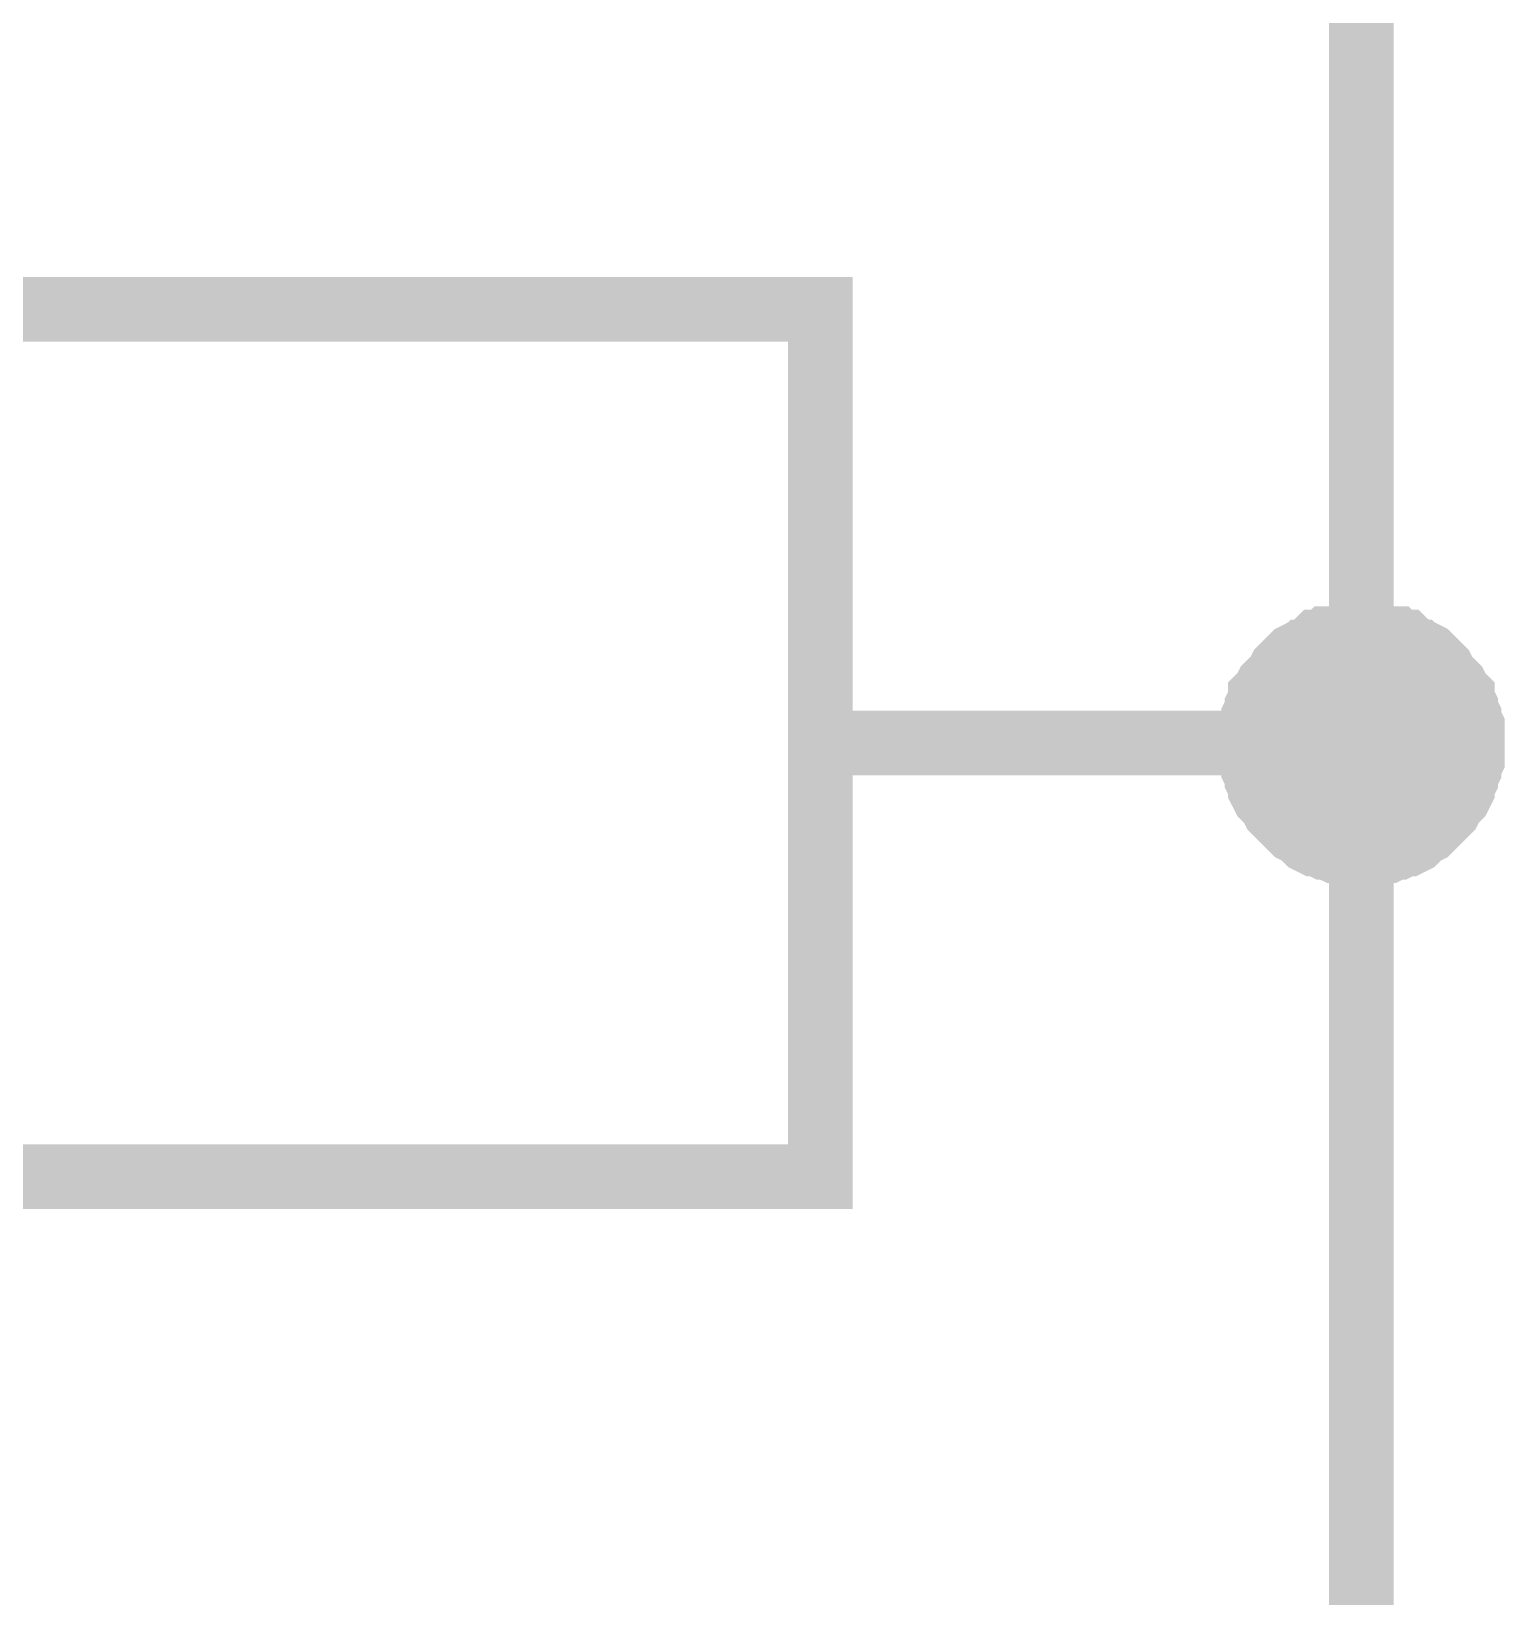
# Model space of a CAD drawing. Extents: x 196 to 1101, y 70 to 664.
# Drawn here: x 535.87 to 542.68, y 427.23 to 434.47 of the extents above; entities that cross this region are included whole.
import ezdxf

# ---------------------------------------------------------------- set-up
doc = ezdxf.new("R2010")
doc.units = 0
doc.header["$MEASUREMENT"] = 0
doc.layers.add('Sheet', color=255, linetype='CONTINUOUS')

msp = doc.modelspace()

# ---------------------------------------------------------------- linework, layer by layer
at = {"layer": 'Sheet', "const_width": 0.2997}
for points in [[(542.0152, 471.1783), (542.0152, 463.6757), (542.0152, 451.1712), (542.0152, 441.1832), (542.0152, 431.1797), (542.0152, 421.1761), (542.0152, 406.1708), (529.5151, 406.1708), (517.0305, 406.1708), (504.5304, 406.1708)], [(541.5028, 431.1797), (541.5028, 431.2107), (541.5028, 431.2263), (541.5028, 431.2573), (541.5183, 431.2884), (541.5183, 431.3039), (541.5338, 431.335), (541.5338, 431.3505), (541.5493, 431.3816), (541.5493, 431.3971), (541.5649, 431.4127), (541.5804, 431.4437), (541.5959, 431.4593), (541.6115, 431.4748), (541.627, 431.4903), (541.6425, 431.5214), (541.658, 431.5369), (541.6736, 431.5525), (541.6891, 431.568), (541.7046, 431.5835), (541.7357, 431.5991), (541.7512, 431.5991), (541.7667, 431.6146), (541.7978, 431.6301), (541.8133, 431.6457), (541.8444, 431.6457), (541.8599, 431.6612), (541.891, 431.6612), (541.9065, 431.6612), (541.9375, 431.6767), (541.9686, 431.6767), (541.9841, 431.6767), (542.0152, 431.6767)], [(541.5028, 431.1797), (541.5028, 431.2107), (541.5028, 431.2263), (541.5028, 431.2573), (541.5183, 431.2884), (541.5183, 431.3039), (541.5338, 431.335), (541.5338, 431.3505), (541.5493, 431.3816), (541.5493, 431.3971), (541.5649, 431.4127), (541.5804, 431.4437), (541.5959, 431.4593), (541.6115, 431.4748), (541.627, 431.4903), (541.6425, 431.5214), (541.658, 431.5369), (541.6736, 431.5525), (541.6891, 431.568), (541.7046, 431.5835), (541.7357, 431.5991), (541.7512, 431.5991), (541.7667, 431.6146), (541.7978, 431.6301), (541.8133, 431.6457), (541.8444, 431.6457), (541.8599, 431.6612), (541.891, 431.6612), (541.9065, 431.6612), (541.9375, 431.6767), (541.9686, 431.6767), (541.9841, 431.6767), (542.0152, 431.6767)], [(541.5028, 431.1797), (541.5028, 431.2107), (541.5028, 431.2263), (541.5028, 431.2573), (541.5183, 431.2884), (541.5183, 431.3039), (541.5338, 431.335), (541.5338, 431.3505), (541.5493, 431.3816), (541.5493, 431.3971), (541.5649, 431.4127), (541.5804, 431.4437), (541.5959, 431.4593), (541.6115, 431.4748), (541.627, 431.4903), (541.6425, 431.5214), (541.658, 431.5369), (541.6736, 431.5525), (541.6891, 431.568), (541.7046, 431.5835), (541.7357, 431.5991), (541.7512, 431.5991), (541.7667, 431.6146), (541.7978, 431.6301), (541.8133, 431.6457), (541.8444, 431.6457), (541.8599, 431.6612), (541.891, 431.6612), (541.9065, 431.6612), (541.9375, 431.6767), (541.9686, 431.6767), (541.9841, 431.6767), (542.0152, 431.6767)], [(541.5028, 431.1797), (541.5028, 431.2107), (541.5028, 431.2263), (541.5028, 431.2573), (541.5183, 431.2884), (541.5183, 431.3039), (541.5338, 431.335), (541.5338, 431.3505), (541.5493, 431.3816), (541.5493, 431.3971), (541.5649, 431.4127), (541.5804, 431.4437), (541.5959, 431.4593), (541.6115, 431.4748), (541.627, 431.4903), (541.6425, 431.5214), (541.658, 431.5369), (541.6736, 431.5525), (541.6891, 431.568), (541.7046, 431.5835), (541.7357, 431.5991), (541.7512, 431.5991), (541.7667, 431.6146), (541.7978, 431.6301), (541.8133, 431.6457), (541.8444, 431.6457), (541.8599, 431.6612), (541.891, 431.6612), (541.9065, 431.6612), (541.9375, 431.6767), (541.9686, 431.6767), (541.9841, 431.6767), (542.0152, 431.6767)], [(541.5028, 431.1797), (541.5028, 431.2107), (541.5028, 431.2263), (541.5028, 431.2573), (541.5183, 431.2884), (541.5183, 431.3039), (541.5338, 431.335), (541.5338, 431.3505), (541.5493, 431.3816), (541.5493, 431.3971), (541.5649, 431.4127), (541.5804, 431.4437), (541.5959, 431.4593), (541.6115, 431.4748), (541.627, 431.4903), (541.6425, 431.5214), (541.658, 431.5369), (541.6736, 431.5525), (541.6891, 431.568), (541.7046, 431.5835), (541.7357, 431.5991), (541.7512, 431.5991), (541.7667, 431.6146), (541.7978, 431.6301), (541.8133, 431.6457), (541.8444, 431.6457), (541.8599, 431.6612), (541.891, 431.6612), (541.9065, 431.6612), (541.9375, 431.6767), (541.9686, 431.6767), (541.9841, 431.6767), (542.0152, 431.6767)], [(541.5028, 431.1797), (541.5028, 431.2107), (541.5028, 431.2263), (541.5028, 431.2573), (541.5183, 431.2884), (541.5183, 431.3039), (541.5338, 431.335), (541.5338, 431.3505), (541.5493, 431.3816), (541.5493, 431.3971), (541.5649, 431.4127), (541.5804, 431.4437), (541.5959, 431.4593), (541.6115, 431.4748), (541.627, 431.4903), (541.6425, 431.5214), (541.658, 431.5369), (541.6736, 431.5525), (541.6891, 431.568), (541.7046, 431.5835), (541.7357, 431.5991), (541.7512, 431.5991), (541.7667, 431.6146), (541.7978, 431.6301), (541.8133, 431.6457), (541.8444, 431.6457), (541.8599, 431.6612), (541.891, 431.6612), (541.9065, 431.6612), (541.9375, 431.6767), (541.9686, 431.6767), (541.9841, 431.6767), (542.0152, 431.6767)], [(541.5028, 431.1797), (541.5028, 431.2107), (541.5028, 431.2263), (541.5028, 431.2573), (541.5183, 431.2884), (541.5183, 431.3039), (541.5338, 431.335), (541.5338, 431.3505), (541.5493, 431.3816), (541.5493, 431.3971), (541.5649, 431.4127), (541.5804, 431.4437), (541.5959, 431.4593), (541.6115, 431.4748), (541.627, 431.4903), (541.6425, 431.5214), (541.658, 431.5369), (541.6736, 431.5525), (541.6891, 431.568), (541.7046, 431.5835), (541.7357, 431.5991), (541.7512, 431.5991), (541.7667, 431.6146), (541.7978, 431.6301), (541.8133, 431.6457), (541.8444, 431.6457), (541.8599, 431.6612), (541.891, 431.6612), (541.9065, 431.6612), (541.9375, 431.6767), (541.9686, 431.6767), (541.9841, 431.6767), (542.0152, 431.6767)], [(541.5028, 431.1797), (541.5028, 431.2107), (541.5028, 431.2263), (541.5028, 431.2573), (541.5183, 431.2884), (541.5183, 431.3039), (541.5338, 431.335), (541.5338, 431.3505), (541.5493, 431.3816), (541.5493, 431.3971), (541.5649, 431.4127), (541.5804, 431.4437), (541.5959, 431.4593), (541.6115, 431.4748), (541.627, 431.4903), (541.6425, 431.5214), (541.658, 431.5369), (541.6736, 431.5525), (541.6891, 431.568), (541.7046, 431.5835), (541.7357, 431.5991), (541.7512, 431.5991), (541.7667, 431.6146), (541.7978, 431.6301), (541.8133, 431.6457), (541.8444, 431.6457), (541.8599, 431.6612), (541.891, 431.6612), (541.9065, 431.6612), (541.9375, 431.6767), (541.9686, 431.6767), (541.9841, 431.6767), (542.0152, 431.6767)], [(541.5028, 431.1797), (541.5028, 431.2107), (541.5028, 431.2263), (541.5028, 431.2573), (541.5183, 431.2884), (541.5183, 431.3039), (541.5338, 431.335), (541.5338, 431.3505), (541.5493, 431.3816), (541.5493, 431.3971), (541.5649, 431.4127), (541.5804, 431.4437), (541.5959, 431.4593), (541.6115, 431.4748), (541.627, 431.4903), (541.6425, 431.5214), (541.658, 431.5369), (541.6736, 431.5525), (541.6891, 431.568), (541.7046, 431.5835), (541.7357, 431.5991), (541.7512, 431.5991), (541.7667, 431.6146), (541.7978, 431.6301), (541.8133, 431.6457), (541.8444, 431.6457), (541.8599, 431.6612), (541.891, 431.6612), (541.9065, 431.6612), (541.9375, 431.6767), (541.9686, 431.6767), (541.9841, 431.6767), (542.0152, 431.6767)], [(541.5028, 431.1797), (541.5028, 431.2107), (541.5028, 431.2263), (541.5028, 431.2573), (541.5183, 431.2884), (541.5183, 431.3039), (541.5338, 431.335), (541.5338, 431.3505), (541.5493, 431.3816), (541.5493, 431.3971), (541.5649, 431.4127), (541.5804, 431.4437), (541.5959, 431.4593), (541.6115, 431.4748), (541.627, 431.4903), (541.6425, 431.5214), (541.658, 431.5369), (541.6736, 431.5525), (541.6891, 431.568), (541.7046, 431.5835), (541.7357, 431.5991), (541.7512, 431.5991), (541.7667, 431.6146), (541.7978, 431.6301), (541.8133, 431.6457), (541.8444, 431.6457), (541.8599, 431.6612), (541.891, 431.6612), (541.9065, 431.6612), (541.9375, 431.6767), (541.9686, 431.6767), (541.9841, 431.6767), (542.0152, 431.6767)], [(542.0152, 431.6767), (542.0152, 431.6767)], [(542.0152, 431.6767), (542.0462, 431.6767), (542.0618, 431.6767), (542.0928, 431.6767), (542.1239, 431.6612), (542.1394, 431.6612), (542.1705, 431.6612), (542.186, 431.6457), (542.2171, 431.6457), (542.2326, 431.6301), (542.2636, 431.6146), (542.2792, 431.5991), (542.2947, 431.5991), (542.3257, 431.5835), (542.3413, 431.568), (542.3568, 431.5525), (542.3723, 431.5369), (542.3879, 431.5214), (542.4034, 431.4903), (542.4189, 431.4748), (542.4344, 431.4593), (542.45, 431.4437), (542.4655, 431.4127), (542.481, 431.3971), (542.481, 431.3816), (542.4966, 431.3505), (542.4966, 431.335), (542.5121, 431.3039), (542.5121, 431.2884), (542.5276, 431.2573), (542.5276, 431.2263), (542.5276, 431.2107), (542.5276, 431.1797)], [(542.0152, 431.6767), (542.0152, 431.6767)], [(542.0152, 431.6767), (542.0462, 431.6767), (542.0618, 431.6767), (542.0928, 431.6767), (542.1239, 431.6612), (542.1394, 431.6612), (542.1705, 431.6612), (542.186, 431.6457), (542.2171, 431.6457), (542.2326, 431.6301), (542.2636, 431.6146), (542.2792, 431.5991), (542.2947, 431.5991), (542.3257, 431.5835), (542.3413, 431.568), (542.3568, 431.5525), (542.3723, 431.5369), (542.3879, 431.5214), (542.4034, 431.4903), (542.4189, 431.4748), (542.4344, 431.4593), (542.45, 431.4437), (542.4655, 431.4127), (542.481, 431.3971), (542.481, 431.3816), (542.4966, 431.3505), (542.4966, 431.335), (542.5121, 431.3039), (542.5121, 431.2884), (542.5276, 431.2573), (542.5276, 431.2263), (542.5276, 431.2107), (542.5276, 431.1797)], [(542.0152, 431.6767), (542.0152, 431.6767)], [(542.0152, 431.6767), (542.0462, 431.6767), (542.0618, 431.6767), (542.0928, 431.6767), (542.1239, 431.6612), (542.1394, 431.6612), (542.1705, 431.6612), (542.186, 431.6457), (542.2171, 431.6457), (542.2326, 431.6301), (542.2636, 431.6146), (542.2792, 431.5991), (542.2947, 431.5991), (542.3257, 431.5835), (542.3413, 431.568), (542.3568, 431.5525), (542.3723, 431.5369), (542.3879, 431.5214), (542.4034, 431.4903), (542.4189, 431.4748), (542.4344, 431.4593), (542.45, 431.4437), (542.4655, 431.4127), (542.481, 431.3971), (542.481, 431.3816), (542.4966, 431.3505), (542.4966, 431.335), (542.5121, 431.3039), (542.5121, 431.2884), (542.5276, 431.2573), (542.5276, 431.2263), (542.5276, 431.2107), (542.5276, 431.1797)], [(542.0152, 431.6767), (542.0152, 431.6767)], [(542.0152, 431.6767), (542.0462, 431.6767), (542.0618, 431.6767), (542.0928, 431.6767), (542.1239, 431.6612), (542.1394, 431.6612), (542.1705, 431.6612), (542.186, 431.6457), (542.2171, 431.6457), (542.2326, 431.6301), (542.2636, 431.6146), (542.2792, 431.5991), (542.2947, 431.5991), (542.3257, 431.5835), (542.3413, 431.568), (542.3568, 431.5525), (542.3723, 431.5369), (542.3879, 431.5214), (542.4034, 431.4903), (542.4189, 431.4748), (542.4344, 431.4593), (542.45, 431.4437), (542.4655, 431.4127), (542.481, 431.3971), (542.481, 431.3816), (542.4966, 431.3505), (542.4966, 431.335), (542.5121, 431.3039), (542.5121, 431.2884), (542.5276, 431.2573), (542.5276, 431.2263), (542.5276, 431.2107), (542.5276, 431.1797)], [(542.0152, 431.6767), (542.0152, 431.6767)], [(542.0152, 431.6767), (542.0462, 431.6767), (542.0618, 431.6767), (542.0928, 431.6767), (542.1239, 431.6612), (542.1394, 431.6612), (542.1705, 431.6612), (542.186, 431.6457), (542.2171, 431.6457), (542.2326, 431.6301), (542.2636, 431.6146), (542.2792, 431.5991), (542.2947, 431.5991), (542.3257, 431.5835), (542.3413, 431.568), (542.3568, 431.5525), (542.3723, 431.5369), (542.3879, 431.5214), (542.4034, 431.4903), (542.4189, 431.4748), (542.4344, 431.4593), (542.45, 431.4437), (542.4655, 431.4127), (542.481, 431.3971), (542.481, 431.3816), (542.4966, 431.3505), (542.4966, 431.335), (542.5121, 431.3039), (542.5121, 431.2884), (542.5276, 431.2573), (542.5276, 431.2263), (542.5276, 431.2107), (542.5276, 431.1797)], [(542.0152, 431.6767), (542.0152, 431.6767)], [(542.0152, 431.6767), (542.0462, 431.6767), (542.0618, 431.6767), (542.0928, 431.6767), (542.1239, 431.6612), (542.1394, 431.6612), (542.1705, 431.6612), (542.186, 431.6457), (542.2171, 431.6457), (542.2326, 431.6301), (542.2636, 431.6146), (542.2792, 431.5991), (542.2947, 431.5991), (542.3257, 431.5835), (542.3413, 431.568), (542.3568, 431.5525), (542.3723, 431.5369), (542.3879, 431.5214), (542.4034, 431.4903), (542.4189, 431.4748), (542.4344, 431.4593), (542.45, 431.4437), (542.4655, 431.4127), (542.481, 431.3971), (542.481, 431.3816), (542.4966, 431.3505), (542.4966, 431.335), (542.5121, 431.3039), (542.5121, 431.2884), (542.5276, 431.2573), (542.5276, 431.2263), (542.5276, 431.2107), (542.5276, 431.1797)], [(542.0152, 431.6767), (542.0152, 431.6767)], [(542.0152, 431.6767), (542.0462, 431.6767), (542.0618, 431.6767), (542.0928, 431.6767), (542.1239, 431.6612), (542.1394, 431.6612), (542.1705, 431.6612), (542.186, 431.6457), (542.2171, 431.6457), (542.2326, 431.6301), (542.2636, 431.6146), (542.2792, 431.5991), (542.2947, 431.5991), (542.3257, 431.5835), (542.3413, 431.568), (542.3568, 431.5525), (542.3723, 431.5369), (542.3879, 431.5214), (542.4034, 431.4903), (542.4189, 431.4748), (542.4344, 431.4593), (542.45, 431.4437), (542.4655, 431.4127), (542.481, 431.3971), (542.481, 431.3816), (542.4966, 431.3505), (542.4966, 431.335), (542.5121, 431.3039), (542.5121, 431.2884), (542.5276, 431.2573), (542.5276, 431.2263), (542.5276, 431.2107), (542.5276, 431.1797)], [(542.0152, 431.6767), (542.0152, 431.6767)], [(542.0152, 431.6767), (542.0462, 431.6767), (542.0618, 431.6767), (542.0928, 431.6767), (542.1239, 431.6612), (542.1394, 431.6612), (542.1705, 431.6612), (542.186, 431.6457), (542.2171, 431.6457), (542.2326, 431.6301), (542.2636, 431.6146), (542.2792, 431.5991), (542.2947, 431.5991), (542.3257, 431.5835), (542.3413, 431.568), (542.3568, 431.5525), (542.3723, 431.5369), (542.3879, 431.5214), (542.4034, 431.4903), (542.4189, 431.4748), (542.4344, 431.4593), (542.45, 431.4437), (542.4655, 431.4127), (542.481, 431.3971), (542.481, 431.3816), (542.4966, 431.3505), (542.4966, 431.335), (542.5121, 431.3039), (542.5121, 431.2884), (542.5276, 431.2573), (542.5276, 431.2263), (542.5276, 431.2107), (542.5276, 431.1797)], [(542.0152, 431.6767), (542.0152, 431.6767)], [(542.0152, 431.6767), (542.0462, 431.6767), (542.0618, 431.6767), (542.0928, 431.6767), (542.1239, 431.6612), (542.1394, 431.6612), (542.1705, 431.6612), (542.186, 431.6457), (542.2171, 431.6457), (542.2326, 431.6301), (542.2636, 431.6146), (542.2792, 431.5991), (542.2947, 431.5991), (542.3257, 431.5835), (542.3413, 431.568), (542.3568, 431.5525), (542.3723, 431.5369), (542.3879, 431.5214), (542.4034, 431.4903), (542.4189, 431.4748), (542.4344, 431.4593), (542.45, 431.4437), (542.4655, 431.4127), (542.481, 431.3971), (542.481, 431.3816), (542.4966, 431.3505), (542.4966, 431.335), (542.5121, 431.3039), (542.5121, 431.2884), (542.5276, 431.2573), (542.5276, 431.2263), (542.5276, 431.2107), (542.5276, 431.1797)], [(542.0152, 431.6767), (542.0152, 431.6767)], [(542.0152, 431.6767), (542.0462, 431.6767), (542.0618, 431.6767), (542.0928, 431.6767), (542.1239, 431.6612), (542.1394, 431.6612), (542.1705, 431.6612), (542.186, 431.6457), (542.2171, 431.6457), (542.2326, 431.6301), (542.2636, 431.6146), (542.2792, 431.5991), (542.2947, 431.5991), (542.3257, 431.5835), (542.3413, 431.568), (542.3568, 431.5525), (542.3723, 431.5369), (542.3879, 431.5214), (542.4034, 431.4903), (542.4189, 431.4748), (542.4344, 431.4593), (542.45, 431.4437), (542.4655, 431.4127), (542.481, 431.3971), (542.481, 431.3816), (542.4966, 431.3505), (542.4966, 431.335), (542.5121, 431.3039), (542.5121, 431.2884), (542.5276, 431.2573), (542.5276, 431.2263), (542.5276, 431.2107), (542.5276, 431.1797)], [(539.5152, 431.1797), (542.0152, 431.1797)], [(542.0152, 430.6671), (541.9841, 430.6671), (541.9686, 430.6671), (541.9375, 430.6671), (541.9065, 430.6826), (541.891, 430.6826), (541.8599, 430.6981), (541.8444, 430.6981), (541.8133, 430.7137), (541.7978, 430.7137), (541.7667, 430.7292), (541.7512, 430.7447), (541.7357, 430.7603), (541.7046, 430.7758), (541.6891, 430.7913), (541.6736, 430.8069), (541.658, 430.8224), (541.6425, 430.8379), (541.627, 430.8535), (541.6115, 430.869), (541.5959, 430.9001), (541.5804, 430.9156), (541.5649, 430.9311), (541.5493, 430.9622), (541.5493, 430.9777), (541.5338, 431.0088), (541.5338, 431.0243), (541.5183, 431.0554), (541.5183, 431.0709), (541.5028, 431.102), (541.5028, 431.1331), (541.5028, 431.1486), (541.5028, 431.1797)], [(541.5028, 431.1797), (541.5028, 431.1797)], [(542.0152, 430.6671), (541.9841, 430.6671), (541.9686, 430.6671), (541.9375, 430.6671), (541.9065, 430.6826), (541.891, 430.6826), (541.8599, 430.6981), (541.8444, 430.6981), (541.8133, 430.7137), (541.7978, 430.7137), (541.7667, 430.7292), (541.7512, 430.7447), (541.7357, 430.7603), (541.7046, 430.7758), (541.6891, 430.7913), (541.6736, 430.8069), (541.658, 430.8224), (541.6425, 430.8379), (541.627, 430.8535), (541.6115, 430.869), (541.5959, 430.9001), (541.5804, 430.9156), (541.5649, 430.9311), (541.5493, 430.9622), (541.5493, 430.9777), (541.5338, 431.0088), (541.5338, 431.0243), (541.5183, 431.0554), (541.5183, 431.0709), (541.5028, 431.102), (541.5028, 431.1331), (541.5028, 431.1486), (541.5028, 431.1797)], [(541.5028, 431.1797), (541.5028, 431.1797)], [(542.0152, 430.6671), (541.9841, 430.6671), (541.9686, 430.6671), (541.9375, 430.6671), (541.9065, 430.6826), (541.891, 430.6826), (541.8599, 430.6981), (541.8444, 430.6981), (541.8133, 430.7137), (541.7978, 430.7137), (541.7667, 430.7292), (541.7512, 430.7447), (541.7357, 430.7603), (541.7046, 430.7758), (541.6891, 430.7913), (541.6736, 430.8069), (541.658, 430.8224), (541.6425, 430.8379), (541.627, 430.8535), (541.6115, 430.869), (541.5959, 430.9001), (541.5804, 430.9156), (541.5649, 430.9311), (541.5493, 430.9622), (541.5493, 430.9777), (541.5338, 431.0088), (541.5338, 431.0243), (541.5183, 431.0554), (541.5183, 431.0709), (541.5028, 431.102), (541.5028, 431.1331), (541.5028, 431.1486), (541.5028, 431.1797)], [(541.5028, 431.1797), (541.5028, 431.1797)], [(542.0152, 430.6671), (541.9841, 430.6671), (541.9686, 430.6671), (541.9375, 430.6671), (541.9065, 430.6826), (541.891, 430.6826), (541.8599, 430.6981), (541.8444, 430.6981), (541.8133, 430.7137), (541.7978, 430.7137), (541.7667, 430.7292), (541.7512, 430.7447), (541.7357, 430.7603), (541.7046, 430.7758), (541.6891, 430.7913), (541.6736, 430.8069), (541.658, 430.8224), (541.6425, 430.8379), (541.627, 430.8535), (541.6115, 430.869), (541.5959, 430.9001), (541.5804, 430.9156), (541.5649, 430.9311), (541.5493, 430.9622), (541.5493, 430.9777), (541.5338, 431.0088), (541.5338, 431.0243), (541.5183, 431.0554), (541.5183, 431.0709), (541.5028, 431.102), (541.5028, 431.1331), (541.5028, 431.1486), (541.5028, 431.1797)], [(541.5028, 431.1797), (541.5028, 431.1797)], [(542.0152, 430.6671), (541.9841, 430.6671), (541.9686, 430.6671), (541.9375, 430.6671), (541.9065, 430.6826), (541.891, 430.6826), (541.8599, 430.6981), (541.8444, 430.6981), (541.8133, 430.7137), (541.7978, 430.7137), (541.7667, 430.7292), (541.7512, 430.7447), (541.7357, 430.7603), (541.7046, 430.7758), (541.6891, 430.7913), (541.6736, 430.8069), (541.658, 430.8224), (541.6425, 430.8379), (541.627, 430.8535), (541.6115, 430.869), (541.5959, 430.9001), (541.5804, 430.9156), (541.5649, 430.9311), (541.5493, 430.9622), (541.5493, 430.9777), (541.5338, 431.0088), (541.5338, 431.0243), (541.5183, 431.0554), (541.5183, 431.0709), (541.5028, 431.102), (541.5028, 431.1331), (541.5028, 431.1486), (541.5028, 431.1797)], [(541.5028, 431.1797), (541.5028, 431.1797)], [(542.0152, 430.6671), (541.9841, 430.6671), (541.9686, 430.6671), (541.9375, 430.6671), (541.9065, 430.6826), (541.891, 430.6826), (541.8599, 430.6981), (541.8444, 430.6981), (541.8133, 430.7137), (541.7978, 430.7137), (541.7667, 430.7292), (541.7512, 430.7447), (541.7357, 430.7603), (541.7046, 430.7758), (541.6891, 430.7913), (541.6736, 430.8069), (541.658, 430.8224), (541.6425, 430.8379), (541.627, 430.8535), (541.6115, 430.869), (541.5959, 430.9001), (541.5804, 430.9156), (541.5649, 430.9311), (541.5493, 430.9622), (541.5493, 430.9777), (541.5338, 431.0088), (541.5338, 431.0243), (541.5183, 431.0554), (541.5183, 431.0709), (541.5028, 431.102), (541.5028, 431.1331), (541.5028, 431.1486), (541.5028, 431.1797)], [(541.5028, 431.1797), (541.5028, 431.1797)], [(542.0152, 430.6671), (541.9841, 430.6671), (541.9686, 430.6671), (541.9375, 430.6671), (541.9065, 430.6826), (541.891, 430.6826), (541.8599, 430.6981), (541.8444, 430.6981), (541.8133, 430.7137), (541.7978, 430.7137), (541.7667, 430.7292), (541.7512, 430.7447), (541.7357, 430.7603), (541.7046, 430.7758), (541.6891, 430.7913), (541.6736, 430.8069), (541.658, 430.8224), (541.6425, 430.8379), (541.627, 430.8535), (541.6115, 430.869), (541.5959, 430.9001), (541.5804, 430.9156), (541.5649, 430.9311), (541.5493, 430.9622), (541.5493, 430.9777), (541.5338, 431.0088), (541.5338, 431.0243), (541.5183, 431.0554), (541.5183, 431.0709), (541.5028, 431.102), (541.5028, 431.1331), (541.5028, 431.1486), (541.5028, 431.1797)], [(541.5028, 431.1797), (541.5028, 431.1797)], [(542.0152, 430.6671), (541.9841, 430.6671), (541.9686, 430.6671), (541.9375, 430.6671), (541.9065, 430.6826), (541.891, 430.6826), (541.8599, 430.6981), (541.8444, 430.6981), (541.8133, 430.7137), (541.7978, 430.7137), (541.7667, 430.7292), (541.7512, 430.7447), (541.7357, 430.7603), (541.7046, 430.7758), (541.6891, 430.7913), (541.6736, 430.8069), (541.658, 430.8224), (541.6425, 430.8379), (541.627, 430.8535), (541.6115, 430.869), (541.5959, 430.9001), (541.5804, 430.9156), (541.5649, 430.9311), (541.5493, 430.9622), (541.5493, 430.9777), (541.5338, 431.0088), (541.5338, 431.0243), (541.5183, 431.0554), (541.5183, 431.0709), (541.5028, 431.102), (541.5028, 431.1331), (541.5028, 431.1486), (541.5028, 431.1797)], [(541.5028, 431.1797), (541.5028, 431.1797)], [(542.0152, 430.6671), (541.9841, 430.6671), (541.9686, 430.6671), (541.9375, 430.6671), (541.9065, 430.6826), (541.891, 430.6826), (541.8599, 430.6981), (541.8444, 430.6981), (541.8133, 430.7137), (541.7978, 430.7137), (541.7667, 430.7292), (541.7512, 430.7447), (541.7357, 430.7603), (541.7046, 430.7758), (541.6891, 430.7913), (541.6736, 430.8069), (541.658, 430.8224), (541.6425, 430.8379), (541.627, 430.8535), (541.6115, 430.869), (541.5959, 430.9001), (541.5804, 430.9156), (541.5649, 430.9311), (541.5493, 430.9622), (541.5493, 430.9777), (541.5338, 431.0088), (541.5338, 431.0243), (541.5183, 431.0554), (541.5183, 431.0709), (541.5028, 431.102), (541.5028, 431.1331), (541.5028, 431.1486), (541.5028, 431.1797)], [(541.5028, 431.1797), (541.5028, 431.1797)], [(542.0152, 430.6671), (541.9841, 430.6671), (541.9686, 430.6671), (541.9375, 430.6671), (541.9065, 430.6826), (541.891, 430.6826), (541.8599, 430.6981), (541.8444, 430.6981), (541.8133, 430.7137), (541.7978, 430.7137), (541.7667, 430.7292), (541.7512, 430.7447), (541.7357, 430.7603), (541.7046, 430.7758), (541.6891, 430.7913), (541.6736, 430.8069), (541.658, 430.8224), (541.6425, 430.8379), (541.627, 430.8535), (541.6115, 430.869), (541.5959, 430.9001), (541.5804, 430.9156), (541.5649, 430.9311), (541.5493, 430.9622), (541.5493, 430.9777), (541.5338, 431.0088), (541.5338, 431.0243), (541.5183, 431.0554), (541.5183, 431.0709), (541.5028, 431.102), (541.5028, 431.1331), (541.5028, 431.1486), (541.5028, 431.1797)], [(541.5028, 431.1797), (541.5028, 431.1797)], [(542.5276, 431.1797), (542.5276, 431.1486), (542.5276, 431.1331), (542.5276, 431.102), (542.5121, 431.0709), (542.5121, 431.0554), (542.4966, 431.0243), (542.4966, 431.0088), (542.481, 430.9777), (542.481, 430.9622), (542.4655, 430.9311), (542.45, 430.9156), (542.4344, 430.9001), (542.4189, 430.869), (542.4034, 430.8535), (542.3879, 430.8379), (542.3723, 430.8224), (542.3568, 430.8069), (542.3413, 430.7913), (542.3257, 430.7758), (542.2947, 430.7603), (542.2792, 430.7447), (542.2636, 430.7292), (542.2326, 430.7137), (542.2171, 430.7137), (542.186, 430.6981), (542.1705, 430.6981), (542.1394, 430.6826), (542.1239, 430.6826), (542.0928, 430.6671), (542.0618, 430.6671), (542.0462, 430.6671), (542.0152, 430.6671)], [(542.5276, 431.1797), (542.5276, 431.1486), (542.5276, 431.1331), (542.5276, 431.102), (542.5121, 431.0709), (542.5121, 431.0554), (542.4966, 431.0243), (542.4966, 431.0088), (542.481, 430.9777), (542.481, 430.9622), (542.4655, 430.9311), (542.45, 430.9156), (542.4344, 430.9001), (542.4189, 430.869), (542.4034, 430.8535), (542.3879, 430.8379), (542.3723, 430.8224), (542.3568, 430.8069), (542.3413, 430.7913), (542.3257, 430.7758), (542.2947, 430.7603), (542.2792, 430.7447), (542.2636, 430.7292), (542.2326, 430.7137), (542.2171, 430.7137), (542.186, 430.6981), (542.1705, 430.6981), (542.1394, 430.6826), (542.1239, 430.6826), (542.0928, 430.6671), (542.0618, 430.6671), (542.0462, 430.6671), (542.0152, 430.6671)], [(542.5276, 431.1797), (542.5276, 431.1486), (542.5276, 431.1331), (542.5276, 431.102), (542.5121, 431.0709), (542.5121, 431.0554), (542.4966, 431.0243), (542.4966, 431.0088), (542.481, 430.9777), (542.481, 430.9622), (542.4655, 430.9311), (542.45, 430.9156), (542.4344, 430.9001), (542.4189, 430.869), (542.4034, 430.8535), (542.3879, 430.8379), (542.3723, 430.8224), (542.3568, 430.8069), (542.3413, 430.7913), (542.3257, 430.7758), (542.2947, 430.7603), (542.2792, 430.7447), (542.2636, 430.7292), (542.2326, 430.7137), (542.2171, 430.7137), (542.186, 430.6981), (542.1705, 430.6981), (542.1394, 430.6826), (542.1239, 430.6826), (542.0928, 430.6671), (542.0618, 430.6671), (542.0462, 430.6671), (542.0152, 430.6671)], [(542.5276, 431.1797), (542.5276, 431.1486), (542.5276, 431.1331), (542.5276, 431.102), (542.5121, 431.0709), (542.5121, 431.0554), (542.4966, 431.0243), (542.4966, 431.0088), (542.481, 430.9777), (542.481, 430.9622), (542.4655, 430.9311), (542.45, 430.9156), (542.4344, 430.9001), (542.4189, 430.869), (542.4034, 430.8535), (542.3879, 430.8379), (542.3723, 430.8224), (542.3568, 430.8069), (542.3413, 430.7913), (542.3257, 430.7758), (542.2947, 430.7603), (542.2792, 430.7447), (542.2636, 430.7292), (542.2326, 430.7137), (542.2171, 430.7137), (542.186, 430.6981), (542.1705, 430.6981), (542.1394, 430.6826), (542.1239, 430.6826), (542.0928, 430.6671), (542.0618, 430.6671), (542.0462, 430.6671), (542.0152, 430.6671)], [(542.5276, 431.1797), (542.5276, 431.1486), (542.5276, 431.1331), (542.5276, 431.102), (542.5121, 431.0709), (542.5121, 431.0554), (542.4966, 431.0243), (542.4966, 431.0088), (542.481, 430.9777), (542.481, 430.9622), (542.4655, 430.9311), (542.45, 430.9156), (542.4344, 430.9001), (542.4189, 430.869), (542.4034, 430.8535), (542.3879, 430.8379), (542.3723, 430.8224), (542.3568, 430.8069), (542.3413, 430.7913), (542.3257, 430.7758), (542.2947, 430.7603), (542.2792, 430.7447), (542.2636, 430.7292), (542.2326, 430.7137), (542.2171, 430.7137), (542.186, 430.6981), (542.1705, 430.6981), (542.1394, 430.6826), (542.1239, 430.6826), (542.0928, 430.6671), (542.0618, 430.6671), (542.0462, 430.6671), (542.0152, 430.6671)], [(542.5276, 431.1797), (542.5276, 431.1486), (542.5276, 431.1331), (542.5276, 431.102), (542.5121, 431.0709), (542.5121, 431.0554), (542.4966, 431.0243), (542.4966, 431.0088), (542.481, 430.9777), (542.481, 430.9622), (542.4655, 430.9311), (542.45, 430.9156), (542.4344, 430.9001), (542.4189, 430.869), (542.4034, 430.8535), (542.3879, 430.8379), (542.3723, 430.8224), (542.3568, 430.8069), (542.3413, 430.7913), (542.3257, 430.7758), (542.2947, 430.7603), (542.2792, 430.7447), (542.2636, 430.7292), (542.2326, 430.7137), (542.2171, 430.7137), (542.186, 430.6981), (542.1705, 430.6981), (542.1394, 430.6826), (542.1239, 430.6826), (542.0928, 430.6671), (542.0618, 430.6671), (542.0462, 430.6671), (542.0152, 430.6671)], [(542.5276, 431.1797), (542.5276, 431.1486), (542.5276, 431.1331), (542.5276, 431.102), (542.5121, 431.0709), (542.5121, 431.0554), (542.4966, 431.0243), (542.4966, 431.0088), (542.481, 430.9777), (542.481, 430.9622), (542.4655, 430.9311), (542.45, 430.9156), (542.4344, 430.9001), (542.4189, 430.869), (542.4034, 430.8535), (542.3879, 430.8379), (542.3723, 430.8224), (542.3568, 430.8069), (542.3413, 430.7913), (542.3257, 430.7758), (542.2947, 430.7603), (542.2792, 430.7447), (542.2636, 430.7292), (542.2326, 430.7137), (542.2171, 430.7137), (542.186, 430.6981), (542.1705, 430.6981), (542.1394, 430.6826), (542.1239, 430.6826), (542.0928, 430.6671), (542.0618, 430.6671), (542.0462, 430.6671), (542.0152, 430.6671)], [(542.5276, 431.1797), (542.5276, 431.1486), (542.5276, 431.1331), (542.5276, 431.102), (542.5121, 431.0709), (542.5121, 431.0554), (542.4966, 431.0243), (542.4966, 431.0088), (542.481, 430.9777), (542.481, 430.9622), (542.4655, 430.9311), (542.45, 430.9156), (542.4344, 430.9001), (542.4189, 430.869), (542.4034, 430.8535), (542.3879, 430.8379), (542.3723, 430.8224), (542.3568, 430.8069), (542.3413, 430.7913), (542.3257, 430.7758), (542.2947, 430.7603), (542.2792, 430.7447), (542.2636, 430.7292), (542.2326, 430.7137), (542.2171, 430.7137), (542.186, 430.6981), (542.1705, 430.6981), (542.1394, 430.6826), (542.1239, 430.6826), (542.0928, 430.6671), (542.0618, 430.6671), (542.0462, 430.6671), (542.0152, 430.6671)], [(542.5276, 431.1797), (542.5276, 431.1486), (542.5276, 431.1331), (542.5276, 431.102), (542.5121, 431.0709), (542.5121, 431.0554), (542.4966, 431.0243), (542.4966, 431.0088), (542.481, 430.9777), (542.481, 430.9622), (542.4655, 430.9311), (542.45, 430.9156), (542.4344, 430.9001), (542.4189, 430.869), (542.4034, 430.8535), (542.3879, 430.8379), (542.3723, 430.8224), (542.3568, 430.8069), (542.3413, 430.7913), (542.3257, 430.7758), (542.2947, 430.7603), (542.2792, 430.7447), (542.2636, 430.7292), (542.2326, 430.7137), (542.2171, 430.7137), (542.186, 430.6981), (542.1705, 430.6981), (542.1394, 430.6826), (542.1239, 430.6826), (542.0928, 430.6671), (542.0618, 430.6671), (542.0462, 430.6671), (542.0152, 430.6671)], [(542.5276, 431.1797), (542.5276, 431.1486), (542.5276, 431.1331), (542.5276, 431.102), (542.5121, 431.0709), (542.5121, 431.0554), (542.4966, 431.0243), (542.4966, 431.0088), (542.481, 430.9777), (542.481, 430.9622), (542.4655, 430.9311), (542.45, 430.9156), (542.4344, 430.9001), (542.4189, 430.869), (542.4034, 430.8535), (542.3879, 430.8379), (542.3723, 430.8224), (542.3568, 430.8069), (542.3413, 430.7913), (542.3257, 430.7758), (542.2947, 430.7603), (542.2792, 430.7447), (542.2636, 430.7292), (542.2326, 430.7137), (542.2171, 430.7137), (542.186, 430.6981), (542.1705, 430.6981), (542.1394, 430.6826), (542.1239, 430.6826), (542.0928, 430.6671), (542.0618, 430.6671), (542.0462, 430.6671), (542.0152, 430.6671)], [(542.5276, 431.1797), (542.5276, 431.1797), (542.5276, 431.1797), (542.5276, 431.1797), (542.5276, 431.1797), (542.5276, 431.1797), (542.5276, 431.1797), (542.5276, 431.1797), (542.5276, 431.1797), (542.5276, 431.1797), (542.5276, 431.1797), (542.5276, 431.1797), (542.5276, 431.1797), (542.5276, 431.1797), (542.5276, 431.1797), (542.5276, 431.1797), (542.5276, 431.1797), (542.5276, 431.1797), (542.5276, 431.1797), (542.5276, 431.1797), (542.5276, 431.1797), (542.5276, 431.1797), (542.5276, 431.1797), (542.5276, 431.1797), (542.5276, 431.1797), (542.5276, 431.1797), (542.5276, 431.1797), (542.5276, 431.1797), (542.5276, 431.1797), (542.5276, 431.1797), (542.5276, 431.1797), (542.5276, 431.1797), (542.5276, 431.1797)], [(542.5276, 431.1797), (542.5276, 431.1797)], [(542.5276, 431.1797), (542.5276, 431.1797), (542.5276, 431.1797), (542.5276, 431.1797), (542.5276, 431.1797), (542.5276, 431.1797), (542.5276, 431.1797), (542.5276, 431.1797), (542.5276, 431.1797), (542.5276, 431.1797), (542.5276, 431.1797), (542.5276, 431.1797), (542.5276, 431.1797), (542.5276, 431.1797), (542.5276, 431.1797), (542.5276, 431.1797), (542.5276, 431.1797), (542.5276, 431.1797), (542.5276, 431.1797), (542.5276, 431.1797), (542.5276, 431.1797), (542.5276, 431.1797), (542.5276, 431.1797), (542.5276, 431.1797), (542.5276, 431.1797), (542.5276, 431.1797), (542.5276, 431.1797), (542.5276, 431.1797), (542.5276, 431.1797), (542.5276, 431.1797), (542.5276, 431.1797), (542.5276, 431.1797), (542.5276, 431.1797)], [(542.5276, 431.1797), (542.5276, 431.1797)], [(542.5276, 431.1797), (542.5276, 431.1797), (542.5276, 431.1797), (542.5276, 431.1797), (542.5276, 431.1797), (542.5276, 431.1797), (542.5276, 431.1797), (542.5276, 431.1797), (542.5276, 431.1797), (542.5276, 431.1797), (542.5276, 431.1797), (542.5276, 431.1797), (542.5276, 431.1797), (542.5276, 431.1797), (542.5276, 431.1797), (542.5276, 431.1797), (542.5276, 431.1797), (542.5276, 431.1797), (542.5276, 431.1797), (542.5276, 431.1797), (542.5276, 431.1797), (542.5276, 431.1797), (542.5276, 431.1797), (542.5276, 431.1797), (542.5276, 431.1797), (542.5276, 431.1797), (542.5276, 431.1797), (542.5276, 431.1797), (542.5276, 431.1797), (542.5276, 431.1797), (542.5276, 431.1797), (542.5276, 431.1797), (542.5276, 431.1797)], [(542.5276, 431.1797), (542.5276, 431.1797)], [(542.5276, 431.1797), (542.5276, 431.1797), (542.5276, 431.1797), (542.5276, 431.1797), (542.5276, 431.1797), (542.5276, 431.1797), (542.5276, 431.1797), (542.5276, 431.1797), (542.5276, 431.1797), (542.5276, 431.1797), (542.5276, 431.1797), (542.5276, 431.1797), (542.5276, 431.1797), (542.5276, 431.1797), (542.5276, 431.1797), (542.5276, 431.1797), (542.5276, 431.1797), (542.5276, 431.1797), (542.5276, 431.1797), (542.5276, 431.1797), (542.5276, 431.1797), (542.5276, 431.1797), (542.5276, 431.1797), (542.5276, 431.1797), (542.5276, 431.1797), (542.5276, 431.1797), (542.5276, 431.1797), (542.5276, 431.1797), (542.5276, 431.1797), (542.5276, 431.1797), (542.5276, 431.1797), (542.5276, 431.1797), (542.5276, 431.1797)], [(542.5276, 431.1797), (542.5276, 431.1797)], [(542.5276, 431.1797), (542.5276, 431.1797), (542.5276, 431.1797), (542.5276, 431.1797), (542.5276, 431.1797), (542.5276, 431.1797), (542.5276, 431.1797), (542.5276, 431.1797), (542.5276, 431.1797), (542.5276, 431.1797), (542.5276, 431.1797), (542.5276, 431.1797), (542.5276, 431.1797), (542.5276, 431.1797), (542.5276, 431.1797), (542.5276, 431.1797), (542.5276, 431.1797), (542.5276, 431.1797), (542.5276, 431.1797), (542.5276, 431.1797), (542.5276, 431.1797), (542.5276, 431.1797), (542.5276, 431.1797), (542.5276, 431.1797), (542.5276, 431.1797), (542.5276, 431.1797), (542.5276, 431.1797), (542.5276, 431.1797), (542.5276, 431.1797), (542.5276, 431.1797), (542.5276, 431.1797), (542.5276, 431.1797), (542.5276, 431.1797)], [(542.5276, 431.1797), (542.5276, 431.1797)], [(542.5276, 431.1797), (542.5276, 431.1797), (542.5276, 431.1797), (542.5276, 431.1797), (542.5276, 431.1797), (542.5276, 431.1797), (542.5276, 431.1797), (542.5276, 431.1797), (542.5276, 431.1797), (542.5276, 431.1797), (542.5276, 431.1797), (542.5276, 431.1797), (542.5276, 431.1797), (542.5276, 431.1797), (542.5276, 431.1797), (542.5276, 431.1797), (542.5276, 431.1797), (542.5276, 431.1797), (542.5276, 431.1797), (542.5276, 431.1797), (542.5276, 431.1797), (542.5276, 431.1797), (542.5276, 431.1797), (542.5276, 431.1797), (542.5276, 431.1797), (542.5276, 431.1797), (542.5276, 431.1797), (542.5276, 431.1797), (542.5276, 431.1797), (542.5276, 431.1797), (542.5276, 431.1797), (542.5276, 431.1797), (542.5276, 431.1797)], [(542.5276, 431.1797), (542.5276, 431.1797)], [(542.5276, 431.1797), (542.5276, 431.1797), (542.5276, 431.1797), (542.5276, 431.1797), (542.5276, 431.1797), (542.5276, 431.1797), (542.5276, 431.1797), (542.5276, 431.1797), (542.5276, 431.1797), (542.5276, 431.1797), (542.5276, 431.1797), (542.5276, 431.1797), (542.5276, 431.1797), (542.5276, 431.1797), (542.5276, 431.1797), (542.5276, 431.1797), (542.5276, 431.1797), (542.5276, 431.1797), (542.5276, 431.1797), (542.5276, 431.1797), (542.5276, 431.1797), (542.5276, 431.1797), (542.5276, 431.1797), (542.5276, 431.1797), (542.5276, 431.1797), (542.5276, 431.1797), (542.5276, 431.1797), (542.5276, 431.1797), (542.5276, 431.1797), (542.5276, 431.1797), (542.5276, 431.1797), (542.5276, 431.1797), (542.5276, 431.1797)], [(542.5276, 431.1797), (542.5276, 431.1797)], [(542.5276, 431.1797), (542.5276, 431.1797), (542.5276, 431.1797), (542.5276, 431.1797), (542.5276, 431.1797), (542.5276, 431.1797), (542.5276, 431.1797), (542.5276, 431.1797), (542.5276, 431.1797), (542.5276, 431.1797), (542.5276, 431.1797), (542.5276, 431.1797), (542.5276, 431.1797), (542.5276, 431.1797), (542.5276, 431.1797), (542.5276, 431.1797), (542.5276, 431.1797), (542.5276, 431.1797), (542.5276, 431.1797), (542.5276, 431.1797), (542.5276, 431.1797), (542.5276, 431.1797), (542.5276, 431.1797), (542.5276, 431.1797), (542.5276, 431.1797), (542.5276, 431.1797), (542.5276, 431.1797), (542.5276, 431.1797), (542.5276, 431.1797), (542.5276, 431.1797), (542.5276, 431.1797), (542.5276, 431.1797), (542.5276, 431.1797)], [(542.5276, 431.1797), (542.5276, 431.1797)], [(542.5276, 431.1797), (542.5276, 431.1797), (542.5276, 431.1797), (542.5276, 431.1797), (542.5276, 431.1797), (542.5276, 431.1797), (542.5276, 431.1797), (542.5276, 431.1797), (542.5276, 431.1797), (542.5276, 431.1797), (542.5276, 431.1797), (542.5276, 431.1797), (542.5276, 431.1797), (542.5276, 431.1797), (542.5276, 431.1797), (542.5276, 431.1797), (542.5276, 431.1797), (542.5276, 431.1797), (542.5276, 431.1797), (542.5276, 431.1797), (542.5276, 431.1797), (542.5276, 431.1797), (542.5276, 431.1797), (542.5276, 431.1797), (542.5276, 431.1797), (542.5276, 431.1797), (542.5276, 431.1797), (542.5276, 431.1797), (542.5276, 431.1797), (542.5276, 431.1797), (542.5276, 431.1797), (542.5276, 431.1797), (542.5276, 431.1797)], [(542.5276, 431.1797), (542.5276, 431.1797)], [(542.5276, 431.1797), (542.5276, 431.1797), (542.5276, 431.1797), (542.5276, 431.1797), (542.5276, 431.1797), (542.5276, 431.1797), (542.5276, 431.1797), (542.5276, 431.1797), (542.5276, 431.1797), (542.5276, 431.1797), (542.5276, 431.1797), (542.5276, 431.1797), (542.5276, 431.1797), (542.5276, 431.1797), (542.5276, 431.1797), (542.5276, 431.1797), (542.5276, 431.1797), (542.5276, 431.1797), (542.5276, 431.1797), (542.5276, 431.1797), (542.5276, 431.1797), (542.5276, 431.1797), (542.5276, 431.1797), (542.5276, 431.1797), (542.5276, 431.1797), (542.5276, 431.1797), (542.5276, 431.1797), (542.5276, 431.1797), (542.5276, 431.1797), (542.5276, 431.1797), (542.5276, 431.1797), (542.5276, 431.1797), (542.5276, 431.1797)], [(542.5276, 431.1797), (542.5276, 431.1797)]]:
    msp.add_lwpolyline(points, dxfattribs=at)
msp.add_lwpolyline([(529.5151, 433.1835), (539.5152, 433.1835), (539.5152, 429.1758), (529.5151, 429.1758), (529.5151, 433.1835)], close=True, dxfattribs=at)
at = {"layer": 'Sheet', "const_width": 0.508}
msp.add_lwpolyline([(541.682, 431.183, 1), (542.19, 431.183, 1)], format="xyb", close=True, dxfattribs=at)

doc.saveas('drawing.dxf')
